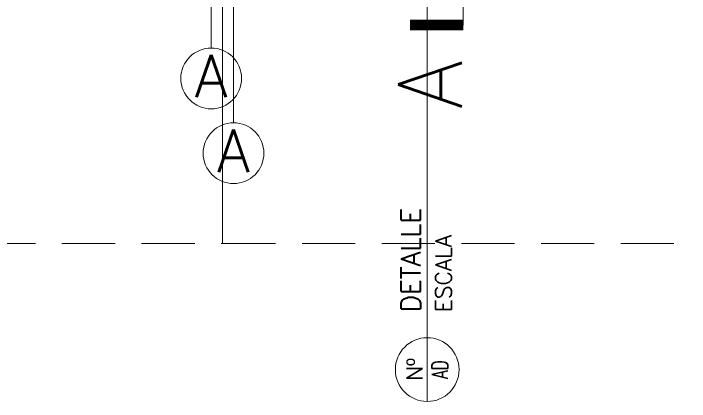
# Model space of a CAD drawing. Header units: inches. Extents: x 10.8 to 60.4, y 12.2 to 79.7.
# Drawn here: x 18.728 to 21.909, y 32.215 to 34.04 of the extents above; entities that cross this region are included whole.
import ezdxf
from ezdxf.enums import TextEntityAlignment as Align

# ---------------------------------------------------------------- set-up
doc = ezdxf.new("R2010")
doc.units = ezdxf.units.IN
doc.header["$MEASUREMENT"] = 0
doc.linetypes.add('HIDDEN', pattern=[0.375, 0.25, -0.125])
doc.layers.add('A-ANNO-SYMB', color=3, linetype='Continuous', lineweight=18)
doc.layers.add('A-ANNO-TEXT', color=3, linetype='Continuous', lineweight=18)
doc.styles.add('E-ROMANS', font='romans.shx', dxfattribs={"width": 0.8})

msp = doc.modelspace()

# ---------------------------------------------------------------- linework, layer by layer
at = {"layer": 'A-ANNO-SYMB'}
for p, q in [((19.7634, 44.6809), (19.7634, 33.5262)), ((19.6584, 33.8778), (19.6584, 44.2823)), ((20.8444, 35.6738), (20.8444, 33.9855))]:
    msp.add_line(p, q, dxfattribs=at)
msp.add_lwpolyline([(20.675, 32.2155), (20.675, 34.4238)], dxfattribs=at)
at = {"layer": 'A-ANNO-SYMB', "const_width": 0.05}
msp.add_lwpolyline([(20.8444, 33.9855), (20.5944, 33.9855)], dxfattribs=at)
at = {"layer": 'A-ANNO-SYMB'}
for centre, radius in [((19.6584, 33.7348), 0.143), ((19.7634, 33.3832), 0.143), ((20.675, 32.3655), 0.15)]:
    msp.add_circle(centre, radius, dxfattribs=at)
at = {"layer": 'A-ANNO-TEXT', "linetype": 'HIDDEN'}
for points in [[(13.4118, 34.2075), (13.4118, 32.9578), (16.4199, 32.9578), (16.5629, 32.8096), (16.7059, 32.9578), (19.7109, 32.9578), (19.7109, 34.2075)], [(19.7109, 34.2075), (19.7109, 32.9578), (22.7189, 32.9578), (22.862, 32.8096), (23.005, 32.9578), (26.0099, 32.9578), (26.0099, 34.2075)]]:
    msp.add_lwpolyline(points, dxfattribs=at)

# ---------------------------------------------------------------- texts
at = {"layer": 'A-ANNO-TEXT', "style": 'E-ROMANS'}
for p in [(19.6584, 33.7459), (19.7634, 33.3943)]:
    msp.add_attdef('A', text='0.00', height=0.2, dxfattribs=at).set_placement(p, align=Align.MIDDLE_CENTER)
msp.add_attdef('A', text='CORTE', height=0.2998, rotation=90, dxfattribs=at).set_placement((20.6888, 33.5904), align=Align.MIDDLE_LEFT)
for tag, p, s, height in [('DETALLE', (20.643, 32.6359), 'D E T A L L E   T I P O', 0.089939), ('ESCALA', (20.789, 32.6359), 'E s c a l a   1 : 1 0 0', 0.074949)]:
    msp.add_attdef(tag, p, s, height=height, rotation=90, dxfattribs=at)
msp.add_attdef('Nº', text='0', height=0.0749, rotation=90, dxfattribs=at).set_placement((20.675, 32.3655), align=Align.BOTTOM_CENTER)
at = {"layer": 'A-ANNO-TEXT', "style": 'E-ROMANS', "width": 0.7}
msp.add_attdef('AD', text='AD', height=0.07495, rotation=90, dxfattribs=at).set_placement((20.6971, 32.3655), align=Align.TOP_CENTER)

doc.saveas('drawing.dxf')
